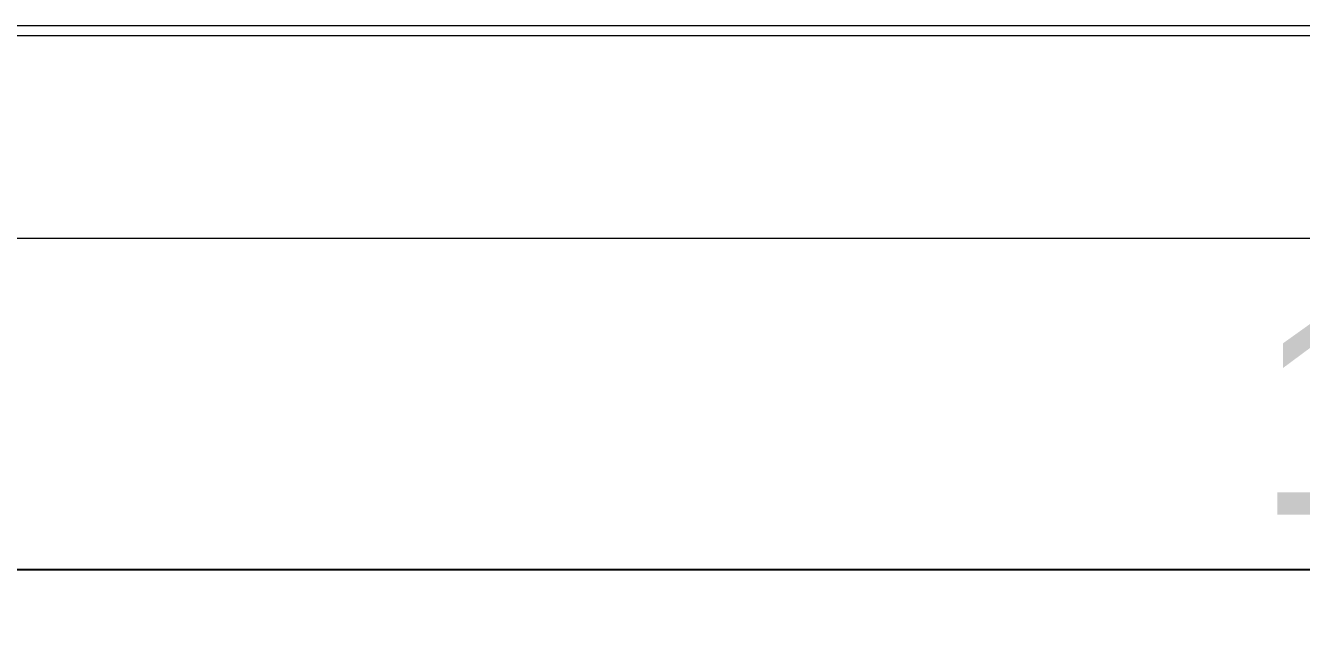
# Model space of a CAD drawing. Header units: millimetres. Extents: x -119 to 3638, y -51 to 1798.
# Drawn here: x 192.8 to 442, y -51.4 to 64.9 of the extents above; entities that cross this region are included whole.
import ezdxf

# ---------------------------------------------------------------- set-up
doc = ezdxf.new("R2010")
doc.units = ezdxf.units.MM
doc.layers.add('ZANO_R', color=7, linetype='Continuous', lineweight=0)
doc.layers.add('ZANO_W', color=1, linetype='Continuous', lineweight=0)
doc.styles.add('Arial', font='arial.ttf')
doc.styles.get("Standard").update_dxf_attribs({"font": 'ARIALUNI.TTF'})
doc.dimstyles.new('pl i ang', dxfattribs={"dimtxt": 50, "dimasz": 50, "dimexe": 1.25, "dimexo": 0.625, "dimgap": 10, "dimtad": 1, "dimtoh": 1, "dimtxsty": 'Standard', "dimcen": 2.5, "dimclrd": 1, "dimclre": 1, "dimclrt": 1, "dimadec": 0, "dimazin": 0, "dimtfac": 1, "dimtmove": 0, "dimatfit": 3, "dimfxl": 1, "dimarcsym": 1})

# ---------------------------------------------------------------- blocks, each defined once
blk = doc.blocks.new('*D389')
at = {"layer": 'ZANO_W', "color": 1, "lineweight": -2}
for p, q in [((-4.79, 17.22), (-4.79, -51.45)), ((995.21, 17.22), (995.21, -51.45)), ((35.21, -41.45), (955.21, -41.45))]:
    blk.add_line(p, q, dxfattribs=at)
at = {"layer": 'ZANO_W', "color": 1}
for points in [[(35.21, -34.78), (35.21, -48.11), (-4.79, -41.45)], [(955.21, -48.11), (955.21, -34.78), (995.21, -41.45)]]:
    blk.add_solid(points, dxfattribs=at)
at = {"layer": 'ZANO_W', "color": 1, "insert": (495.21, -11.02), "char_height": 40, "attachment_point": 5, "style": 'Arial'}
blk.add_mtext('1000', dxfattribs=at)

msp = doc.modelspace()

# ---------------------------------------------------------------- linework, layer by layer
at = {"layer": 'ZANO_R'}
for p, q in [((37.21, 64.88), (953.21, 64.88)), ((37.21, 62.9), (953.21, 62.9)), ((991.21, 23.22), (-0.79, 23.22))]:
    msp.add_line(p, q, dxfattribs=at)

# ---------------------------------------------------------------- dimensions: what is measured, and where the dimension line sits
at = {"layer": 'ZANO_W'}
dim = msp.add_linear_dim(base=(995.21, -41.45), p1=(-4.79, 27.22), p2=(995.21, 27.22), dimstyle='pl i ang', override={"dimtxt": 40, "dimasz": 40, "dimexe": 10, "dimexo": 10, "dimtoh": 0, "dimdec": 0, "dimtxsty": 'Arial', "dimtdec": 0, "dimtmove": 1}, dxfattribs=at)
dim.commit()
dim.dimension.update_dxf_attribs({"geometry": '*D389', "text_midpoint": (495.21, -11.02)})

doc.saveas('drawing.dxf')
